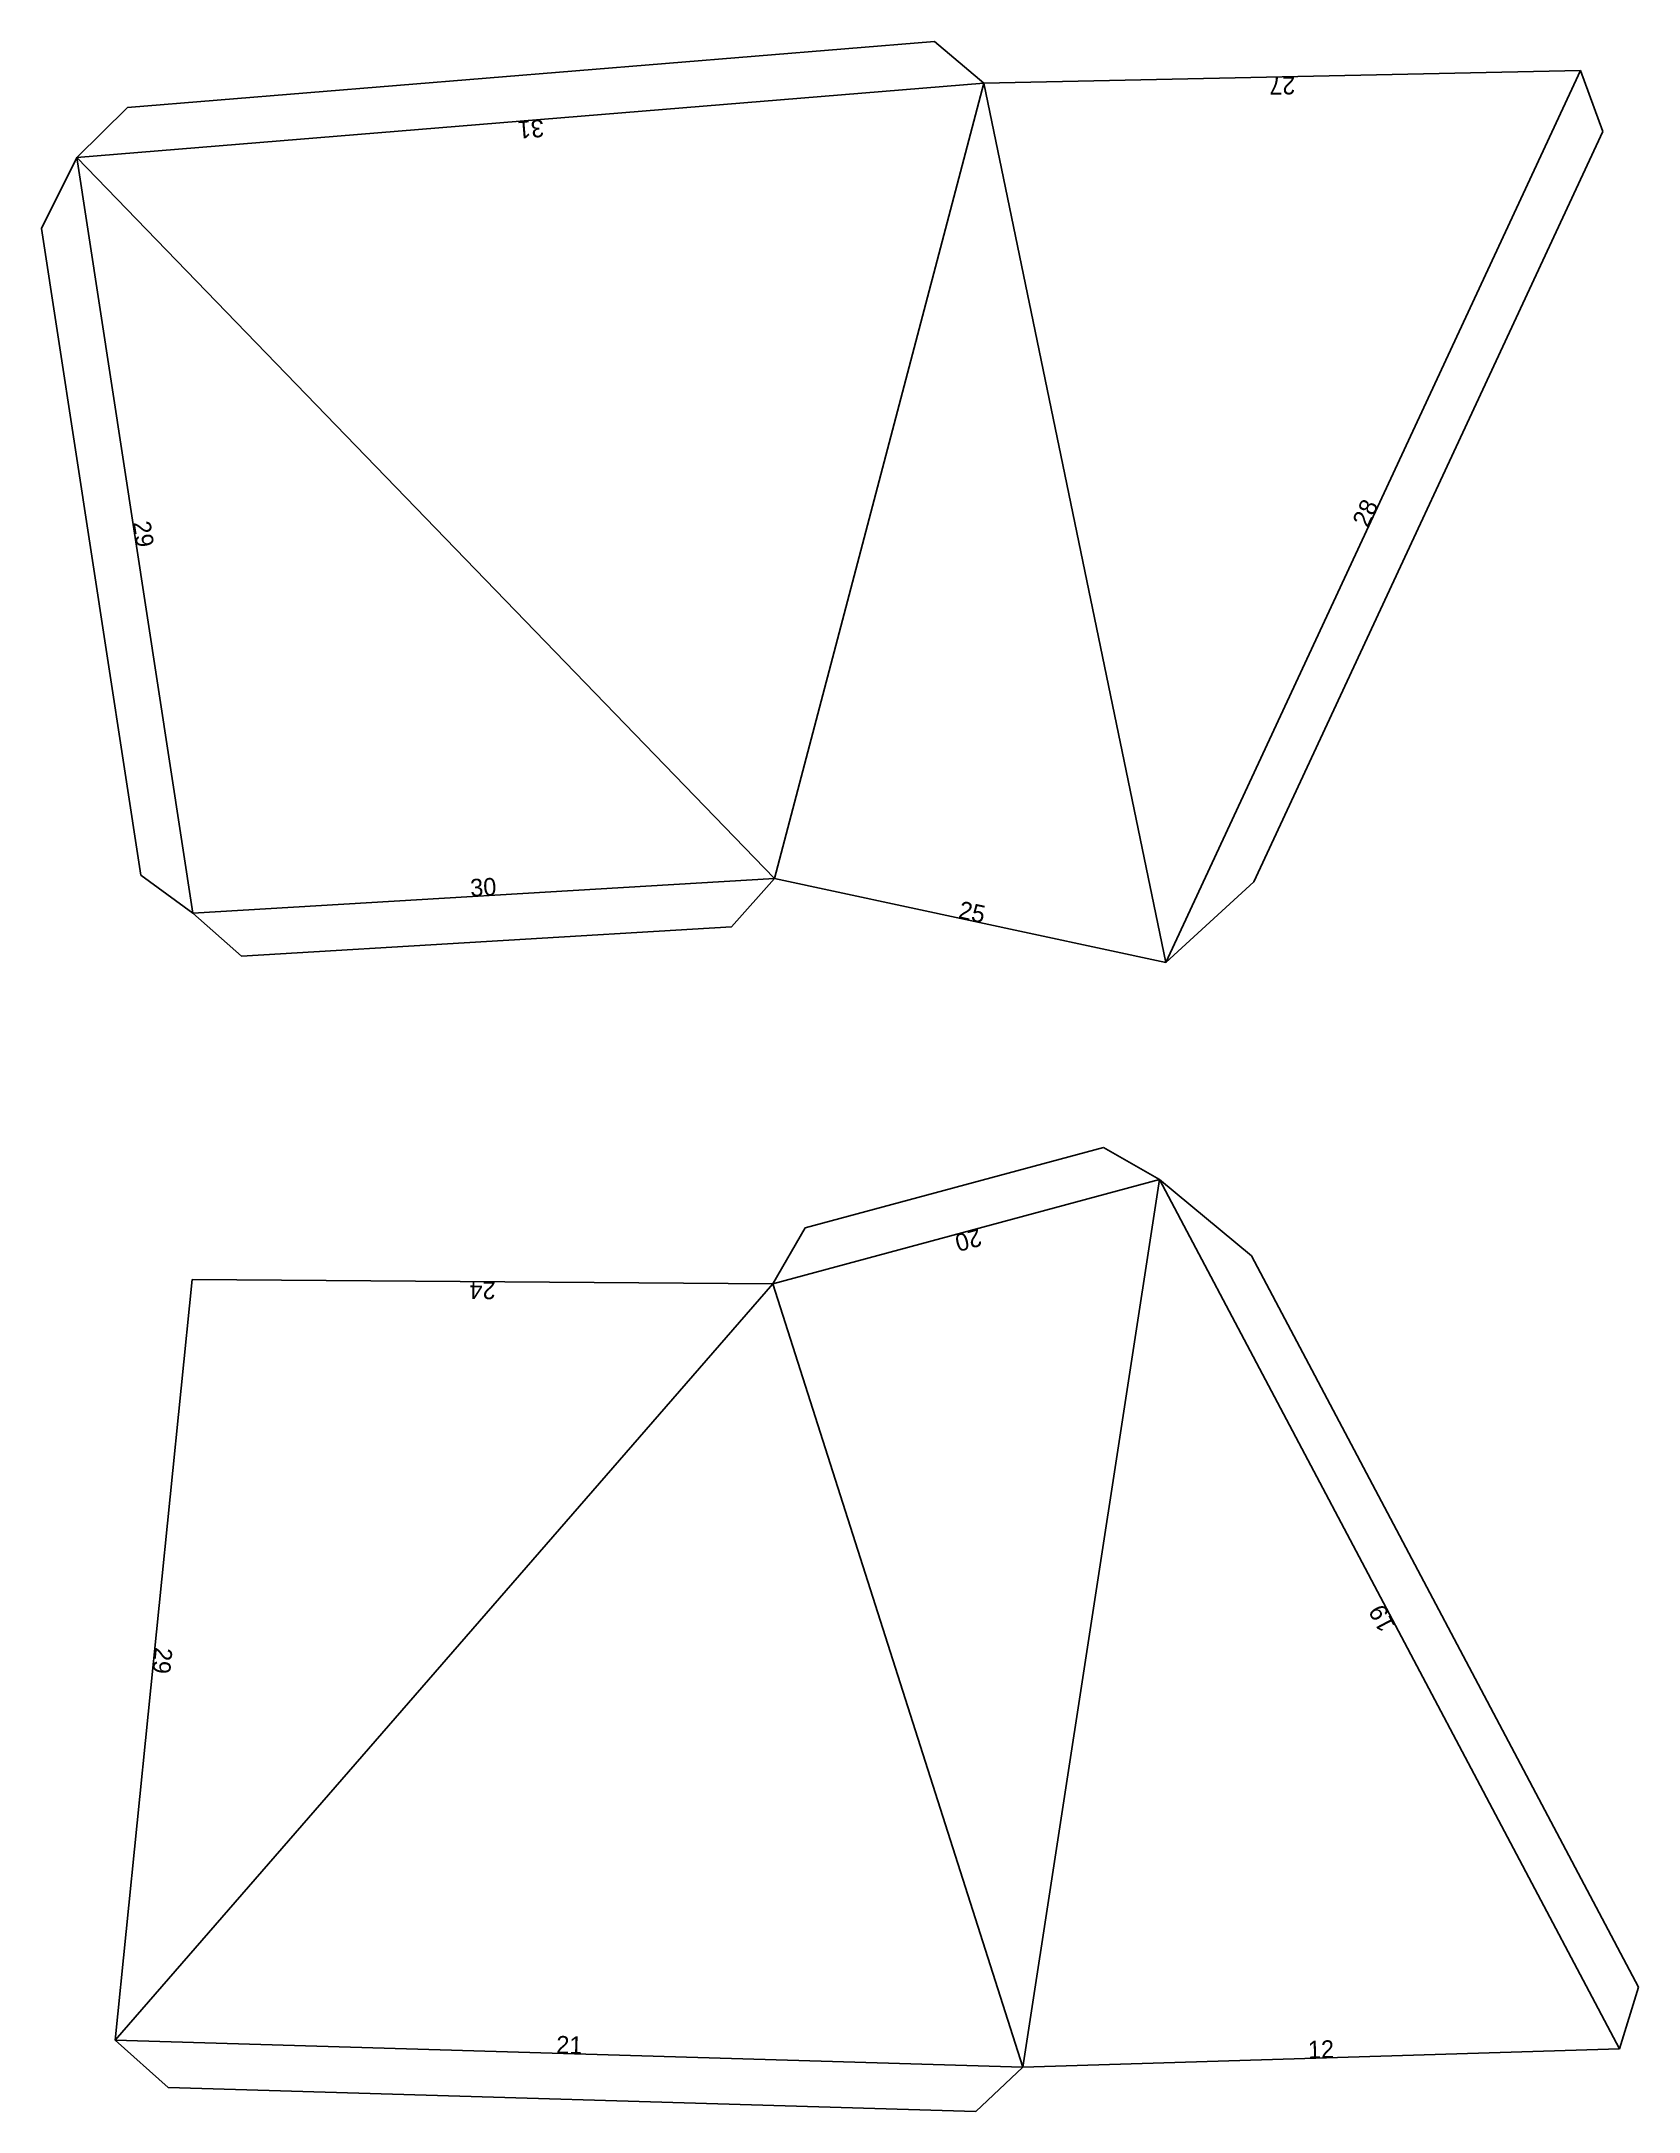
# Model space of a CAD drawing. Extents: x 229 to 404, y 16 to 242.
import ezdxf
from ezdxf.enums import TextEntityAlignment as Align

# ---------------------------------------------------------------- set-up
doc = ezdxf.new("R2010")
doc.units = 0

msp = doc.modelspace()

# ---------------------------------------------------------------- linework, layer by layer
at = {"layer": 'CutLine', "color": 8, "linetype": 'CONTINUOUS'}
for p, q in [((327.109119, 242.16371), (238.889905, 234.954947)), ((332.499723, 237.587534), (327.109119, 242.16371)), ((397.731284, 238.968825), (332.499723, 237.587534)), ((400.158039, 232.327224), (397.731284, 238.968825)), ((238.889905, 234.954947), (233.354737, 229.485979)), ((362.036147, 150.306905), (400.158039, 232.327224)), ((233.354737, 229.485979), (229.488906, 221.727037)), ((229.488906, 221.727037), (240.355888, 151.046448)), ((240.355888, 151.046448), (246.05763, 146.864327)), ((304.943689, 145.366155), (309.637262, 150.654857)), ((309.637262, 150.654857), (352.413364, 141.466053)), ((352.413364, 141.466053), (362.036147, 150.306905)), ((246.05763, 146.864327), (251.346333, 142.170754)), ((251.346333, 142.170754), (304.943689, 145.366155)), ((345.57374, 121.280553), (312.985642, 112.493808)), ((351.703, 117.754625), (345.57374, 121.280553)), ((361.770381, 109.423597), (351.703, 117.754625)), ((312.985642, 112.493808), (309.459714, 106.364548)), ((404.085543, 29.486057), (361.770381, 109.423597)), ((245.985954, 106.846282), (237.56468, 23.679083)), ((309.459714, 106.364548), (245.985954, 106.846282)), ((402.00573, 22.727774), (404.085543, 29.486057)), ((237.56468, 23.679083), (243.36435, 18.504602)), ((336.790088, 20.731663), (402.00573, 22.727774)), ((331.643837, 15.882323), (336.790088, 20.731663)), ((243.36435, 18.504602), (331.643837, 15.882323))]:
    msp.add_line(p, q, dxfattribs=at)
at = {"layer": 'MountainLine', "color": 5, "linetype": 'CONTINUOUS'}
for p, q in [((332.499723, 237.587534), (309.637262, 150.654857)), ((352.413364, 141.466053), (332.499723, 237.587534)), ((233.354737, 229.485979), (246.05763, 146.864327)), ((309.637262, 150.654857), (233.354737, 229.485979)), ((246.05763, 146.864327), (309.637262, 150.654857)), ((351.703, 117.754625), (309.459714, 106.364548)), ((351.703, 117.754625), (336.790088, 20.731663)), ((237.56468, 23.679083), (309.459714, 106.364548)), ((309.459714, 106.364548), (336.790088, 20.731663))]:
    msp.add_line(p, q, dxfattribs=at)
at = {"layer": 'ValleyLine', "color": 1, "linetype": 'CONTINUOUS'}
for p, q in [((352.413364, 141.466053), (397.731284, 238.968825)), ((332.499723, 237.587534), (233.354737, 229.485979)), ((402.00573, 22.727774), (351.703, 117.754625)), ((237.56468, 23.679083), (336.790088, 20.731663))]:
    msp.add_line(p, q, dxfattribs=at)

# ---------------------------------------------------------------- texts
at = {"layer": 'Edge ID'}
for s, rotation, p in [('27', 181.213068, (365.115503, 238.278179)), ('31', 184.6715, (282.92723, 233.536757)), ('28', 65.071656, (375.072324, 190.217439)), ('29', -81.259345, (239.706184, 188.175153)), ('30', 3.411857, (277.847446, 148.759592)), ('25', -12.123564, (331.025313, 146.060455)), ('20', 195.089839, (330.581357, 112.059586)), ('24', 179.565162, (277.722834, 106.605415)), ('19', 117.894632, (376.854365, 70.2412)), ('29', 264.218099, (241.775317, 65.262682)), ('21', -1.70143, (287.177384, 22.205373)), ('12', 1.753154, (369.397909, 21.729718))]:
    msp.add_text(s, height=1.92, rotation=rotation, dxfattribs=at).set_placement(p, align=Align.CENTER)

doc.saveas('drawing.dxf')
